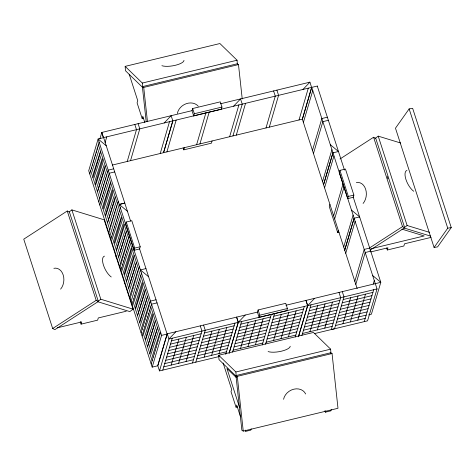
<?xml version="1.0" encoding="UTF-8"?>
<svg xmlns="http://www.w3.org/2000/svg" width="475" height="475" viewBox="0 0 475 475"><rect width="100%" height="100%" fill="white"/><g stroke="black" fill="none" stroke-linecap="round" stroke-linejoin="round"><path stroke-width="0.71" d="M99.934 138.807L101.787 132.448L192.167 110.61M105.123 142.5L106.768 136.847M127.229 161.47L136.485 129.669L134.805 124.468M130.53 160.669L139.787 128.868L138.106 123.672M160.241 153.49L169.504 121.689M172.805 120.893L163.548 152.695L172.864 120.882L171.125 115.692L164.19 122.978M166.903 151.881L176.166 120.086M192.654 108.526L192.013 110.722L193.699 115.936L221.326 109.262L221.967 107.059L220.281 101.852L192.654 108.526L194.34 113.739L193.699 115.936M212.076 140.968L211.44 143.171L183.807 149.845L184.448 147.642M196.62 144.703L205.883 112.902M199.922 143.907L209.184 112.106M229.639 136.729L238.895 104.927M232.94 135.927L242.256 104.12L240.516 98.931L233.581 106.21M236.295 135.12L245.557 103.318M266.012 127.941L275.274 96.14L273.588 90.939M269.313 127.14L278.576 95.344L276.895 90.143M299.03 119.961L308.293 88.16M220.436 103.782L309.914 82.163L311.594 87.364L302.332 119.166L112.367 165.057M143.527 118.133L142.144 118.465L142.791 116.256L144.816 122.508M329.917 204.381L329.27 206.589L337.701 232.637L339.079 232.305M339.928 170.377L339.275 172.585L347.706 198.633L353.234 197.303L353.881 195.094L345.45 169.047L339.928 170.377L348.359 196.43L347.706 198.633M337.701 232.637L338.348 230.428M431.08 237.393L404.528 243.794L403.875 245.997L387.303 249.993L387.95 247.784L370.726 251.94M126.285 311.208L98.295 317.947L97.642 320.156L81.071 324.146L81.718 321.937L57.321 327.809M311.772 87.4L302.379 119.284L357.176 288.604M303.388 122.402L312.782 90.511M237.453 406.933L236.069 407.265L236.722 405.062L240.546 416.872M312.455 150.421L321.848 118.53L327.358 117.2M313.464 153.532L322.858 121.642L328.367 120.317M245.664 430.118L245.266 431.46L250.788 430.13L251.186 428.788M322.531 181.557L331.924 149.667M323.54 184.668L332.933 152.778M323.558 184.722L332.945 152.831L338.461 151.507L330.303 144.649M324.562 187.833L333.955 155.948M333.634 215.852L343.027 183.967M334.637 218.969L344.031 187.079M343.71 246.988L353.103 215.098M344.713 250.099L354.107 218.215L359.64 216.938M344.731 250.153L354.124 218.268M345.741 253.27L355.134 221.38M354.807 281.289L364.2 249.399L369.716 248.075M355.817 284.4L365.21 252.516L370.72 251.186M331.289 409.509L330.891 410.851L325.363 412.181L325.761 410.839M373.231 284.08L374.276 280.535M89.716 173.856L99.127 142.102M92.94 177.632L100.611 151.745M95.208 184.638L102.879 158.757M97.47 191.651L105.147 165.763M98.782 201.899L108.193 170.139L113.703 168.815M99.786 205.01L109.197 173.256L114.712 171.926M103.01 208.786L110.681 182.899M105.278 215.798L112.949 189.911M107.54 222.805L115.211 196.923M108.846 233.053L118.257 201.299M109.873 236.217L119.267 204.416L124.782 203.086M110.883 239.335L120.294 207.581M114.107 243.111L121.778 217.223M116.369 250.117L124.04 224.23M115.9 257.005L116.227 255.906M126.273 222.027L125.62 224.224L134.045 250.295L139.573 248.965L140.22 246.768L131.795 220.697L126.273 222.027L134.698 248.098L134.045 250.295M118.637 257.129L126.308 231.242M119.943 267.377L129.354 235.618M120.953 270.489L130.364 238.735M124.177 274.265L131.848 248.377M124.325 283.076L124.652 281.978M126.439 281.277L134.11 255.39M128.707 288.283L136.378 262.396M130.013 298.532L139.424 266.778M131.035 301.696L140.434 269.889L145.962 268.613M132.044 304.813L141.455 273.06M135.268 308.584L142.939 282.702M137.536 315.596L145.208 289.708M139.798 322.608L147.47 296.721M141.105 332.856L150.516 301.097L156.032 299.767M142.114 335.968L151.525 304.214L157.041 302.884M145.338 339.744L153.009 313.856M147.606 346.75L155.277 320.868M149.868 353.762L157.54 327.875M151.175 364.01L160.586 332.251M139.407 248.324L167.123 334.085L157.7 365.798L152.184 367.122L161.595 335.368L98.123 138.985L103.633 137.655L130.589 221.053M257.438 312.111L167.253 333.818L157.807 365.708L159.487 370.91L219.45 356.482M159.487 370.91L168.94 339.013L175.869 331.746M162.788 370.114L172.241 338.224M171.178 365.079L178.885 339.079M178.606 363.292L186.307 337.292M186.034 361.505L193.735 335.504M192.494 362.965L201.946 331.075L200.266 325.874M195.795 362.17L205.248 330.279L203.567 325.078M204.185 357.135L211.892 331.134M211.612 355.348L219.319 329.347M219.04 353.56L226.741 327.56M225.696 354.374L234.953 323.131M229.223 352.812L238.254 322.335L236.574 317.134M229.069 353.507L238.313 322.317L245.243 315.05M232.548 352.117L241.615 321.527M240.552 348.383L248.253 322.383M258.103 309.967L257.45 312.176L259.136 317.383L286.757 310.739L287.411 308.53L285.724 303.323L258.103 309.967L259.789 315.18L259.136 317.383M247.98 346.596L255.681 320.595M255.408 344.808L263.108 318.808M262.253 344.969L271.32 314.379M265.555 344.173L274.621 313.583M273.558 340.438L281.265 314.438M280.986 338.651L288.693 312.651M288.414 336.864L296.115 310.864M295.26 337.024L304.327 306.434M298.389 336.822L307.628 305.639L305.947 300.438M298.656 336.098L307.687 305.621L314.616 298.348M301.922 335.421L310.988 304.831M309.926 331.687L317.627 305.686M317.353 329.899L325.054 303.899M324.775 328.112L332.482 302.112M342.932 323.742L350.639 297.742M350.36 321.955L358.061 295.955M357.788 320.168L365.489 294.168M364.248 321.628L373.7 289.738M375.321 283.741L377.049 288.931L367.549 320.839L331.241 329.573L340.694 297.683L339.008 292.481M409.135 108.894L395.479 128.191L434.085 247.475L437.594 246.893L451.25 227.602L412.644 108.312L409.135 108.894L447.741 228.184L434.085 247.475M302.979 89.448L309.914 82.163L309.118 82.353M69.178 211.921L71.879 209.885L104.144 219.812L133.077 309.16L129.835 311.6L97.571 301.673L100.807 299.226L133.077 309.16M374.977 138.575L378.213 136.135L400.68 143.011M429.602 232.376L407.134 225.506L403.898 227.947L430.576 236.111M67.248 210.995L23.75 239.168L52.678 328.51L54.863 329.65L98.361 301.477L96.182 300.342L67.248 210.995L69.433 212.135L98.135 300.776M52.678 328.51L96.182 300.342M340.041 158.959L373.588 137.251L375.772 138.385L404.468 227.05M369.586 247.926L402.509 226.617L404.694 227.751L369.906 250.266M125.157 66.369L142.31 83.048L142.613 87.4L125.459 70.722L125.157 66.369L219.913 43.54L237.067 60.218L237.369 64.564M142.31 83.048L237.067 60.218M143.088 86.474L237.126 63.816L238.48 64.582L242.226 98.901M146.199 121.701L142.369 86.646L143.723 87.412L238.48 64.582M194.34 113.739L221.967 107.059M311.594 87.364L103.425 137.655L101.739 132.454L103.467 137.643M317.282 86.07L311.76 87.353L375.286 283.646M124.8 203.134L119.278 204.458L127.425 211.268M348.359 196.43L353.881 195.094M134.698 248.098L140.22 246.768M370.963 248.775L424.187 235.95L401.903 229.128M285.98 305.247L380.796 282.322L353.174 196.959M161.595 335.368L167.123 334.085M259.789 315.18L287.411 308.53M377.049 288.931L168.94 339.013L167.253 333.818M308.477 305.431L307.687 305.621L306.001 300.426M310.205 307.473L339.91 300.325M343.211 299.529L372.917 292.38M171.457 340.866L201.162 333.717M204.464 332.922L234.169 325.773M240.831 324.17L270.536 317.021M273.837 316.225L303.543 309.077M170.495 344.114L200.201 336.965M203.502 336.175L233.207 329.027M239.863 327.418L269.574 320.269M272.876 319.479L302.581 312.33M309.237 310.721L338.948 303.572M342.249 302.783L371.955 295.634M169.527 347.367L199.239 340.219M202.54 339.423L232.245 332.274M238.901 330.671L268.613 323.522M271.908 322.727L301.619 315.578M308.275 313.975L337.98 306.826M341.282 306.031L370.993 298.882M237.939 333.919L267.645 326.77M270.946 325.975L300.657 318.826M307.313 317.223L337.018 310.074M340.32 309.278L370.025 302.13M168.566 350.615L198.271 343.467M201.572 342.671L231.283 335.522M167.604 353.863L197.309 346.714M200.61 345.925L230.316 338.776M236.977 337.167L266.683 330.018M269.984 329.228L299.689 322.08M306.351 320.471L336.057 313.322M339.358 312.532L369.063 305.383M166.642 357.117L196.347 349.968M199.648 349.173L229.354 342.024M236.016 340.421L265.721 333.272M269.022 332.476L298.728 325.327M305.389 323.724L335.095 316.576M338.396 315.78L368.101 308.631M165.68 360.365L195.385 353.216M198.687 352.42L228.392 345.272M235.048 343.668L264.759 336.52M268.06 335.724L297.766 328.575M304.422 326.972L334.133 319.823M337.434 319.028L367.139 311.879M164.712 363.618L194.423 356.47M197.725 355.674L227.43 348.525M234.086 346.916L263.797 339.767M267.092 338.978L296.804 331.829M303.46 330.22L333.165 323.071M336.466 322.282L366.178 315.133M368.647 314.872L371.402 314.207L380.796 282.322L372.655 275.524M163.75 366.866L193.456 359.718M196.757 358.922L226.468 351.773M233.124 350.17L262.829 343.021M266.131 342.226L295.842 335.077M302.498 333.474L332.203 326.325M335.504 325.529L365.21 318.381M218.702 355.264L235.891 371.978L236.188 376.325L218.999 359.611L218.702 355.264L313.452 332.452L330.642 349.167L330.938 353.513M314.361 333.634L334.543 328.777L343.995 296.887L342.309 291.686M235.891 371.978L330.642 349.167M236.663 375.398L330.695 352.765L332.055 353.537L337.992 408.286L243.242 431.092L241.882 430.326L235.944 375.577L237.304 376.343L332.055 353.537M447.741 228.184L451.25 227.602M351.476 210.087L359.622 216.885M106.263 145.789L98.123 138.985L88.712 170.739L152.184 367.122M140.452 269.942L148.592 276.741M236.526 377.779L226.949 368.469L239.62 407.615M378.213 136.135L407.134 225.506M387.273 176.575L387.956 178.683M373.588 137.251L402.509 226.617M386.668 248.039L387.303 249.993M317.27 86.028L344.458 170.026M324.912 410.792L325.363 412.181M183.178 147.891L183.807 149.845M236.627 317.122L238.302 322.323M223.119 363.031L231.663 389.429L231.01 391.637L236.069 407.265M129.188 74.237L137.732 100.629L137.085 102.843L142.144 118.465M98.349 144.732L107.409 172.775M108.419 175.893L117.479 203.929M119.51 210.211L128.577 238.254M129.58 241.365L138.647 269.408M140.677 275.69L149.738 303.733M150.747 306.844L159.808 334.887M97.387 147.968L106.453 176.011M107.457 179.128L116.523 207.165M118.554 213.447L127.615 241.49M128.624 244.601L137.685 272.644M139.715 278.926L148.782 306.969M149.785 310.08L158.846 338.123M96.431 151.204L105.492 179.247M106.501 182.364L115.562 210.401M117.592 216.683L126.659 244.726M127.662 247.837L136.729 275.88M138.759 282.162L147.82 310.205M148.829 313.316L157.89 341.359M95.469 154.44L104.536 182.483M105.539 185.6L114.606 213.637M116.636 219.919L125.697 247.962M126.706 251.073L135.767 279.116M137.798 285.398L146.864 313.441M147.868 316.552L156.928 344.595M94.513 157.676L103.574 185.719M104.583 188.836L113.644 216.873M115.674 223.155L124.741 251.198M125.744 254.309L134.805 282.352M136.842 288.634L145.902 316.677M146.912 319.788L155.972 347.831M93.551 160.912L102.618 188.955M103.621 192.072L112.688 220.109M114.718 226.391L123.779 254.434M124.788 257.545L133.849 285.588M135.88 291.87L144.946 319.912M145.95 323.024L155.01 351.067M134.924 295.106L143.984 323.142M144.994 326.26L154.054 354.303M92.595 164.148L101.656 192.191M102.665 195.308L111.726 223.345M113.757 229.627L122.823 257.67M123.827 260.781L132.887 288.824M91.633 167.384L100.7 195.427M101.703 198.538L110.77 226.581M112.801 232.863L121.861 260.906M122.871 264.017L131.931 292.06M133.962 298.342L143.028 326.378M144.032 329.496L153.092 357.538M90.677 170.62L99.738 198.663M100.748 201.774L109.808 229.817M111.839 236.099L120.905 264.142M121.909 267.253L130.969 295.296M133.006 301.577L142.067 329.614M143.076 332.732L152.137 360.774M71.879 209.885L100.807 299.226M80.228 321.545L81.071 324.146M143.723 87.412L147.47 121.737M237.304 376.343L243.242 431.092M413.713 191.265A12.107 4.934 62.9 0 1 405.947 179.502A12.107 4.934 62.9 0 1 406.968 170.424M356.351 182.626A12.107 8.918 -85.2 0 1 365.643 189.21A12.107 8.918 -85.2 0 1 363.096 203.466M53.871 268.316A12.107 8.918 -85.1 0 1 63.169 274.9A12.107 8.918 -85.1 0 1 60.622 289.15M111.233 276.967A12.107 4.922 62.9 0 1 103.467 265.198A12.107 4.922 62.9 0 1 104.488 256.132M183.997 60.373A12.107 3.741 -9.5 0 1 175.281 65.307A12.107 3.741 -9.5 0 1 161.898 65.698M177.353 113.424A12.107 10.106 -32.5 0 1 186.36 103.657A12.107 10.106 -32.5 0 1 198.289 106.275M283.563 399.303A12.107 10.1 -32.6 0 1 293.805 389.191A12.107 10.1 -32.6 0 1 305.657 393.989M290.207 346.245A12.107 3.747 -9.5 0 1 281.503 351.179A12.107 3.747 -9.5 0 1 268.114 351.565"/></g></svg>
